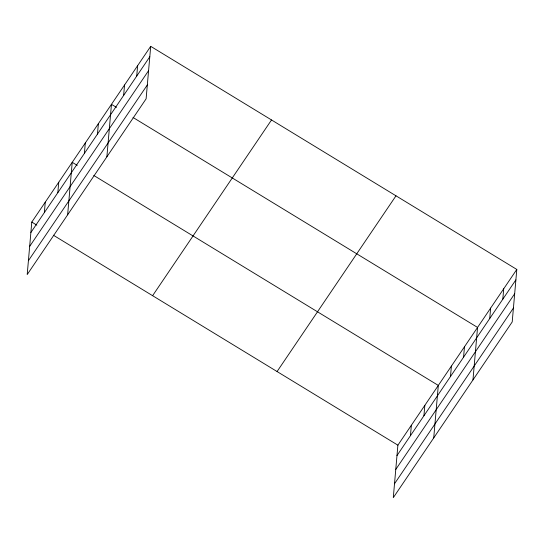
<?xml version="1.0" encoding="UTF-8"?>
<svg xmlns="http://www.w3.org/2000/svg" width="544" height="544" viewBox="0 0 544 544"><rect width="100%" height="100%" fill="white"/><g stroke="black" fill="none" stroke-linecap="round" stroke-linejoin="round"><path stroke-width="0.82" d="M150.708 46.335L31.79 222.068L27.2 274.557L146.112 98.831L150.708 46.335L516.8 269.443L512.21 321.932L393.292 497.665L397.888 445.169L516.8 269.443M44.356 212.582L45.268 202.15M57.834 192.664L58.745 182.233M67.633 214.812L72.223 162.316L77.255 165.383M84.395 153.422L85.306 142.99M97.471 134.089L98.382 123.658M106.876 156.822L111.466 104.326L116.498 107.392M123.631 95.431L124.549 85M136.714 76.099L137.625 65.668M410.448 435.683L411.366 425.252M423.926 415.766L424.837 405.334M433.724 437.913L438.314 385.417L93.799 175.467M450.486 376.523L451.398 366.092M463.563 357.19L464.481 346.759M472.967 379.923L477.557 327.427L133.035 117.477M489.729 318.532L490.64 308.101M502.806 299.2L503.717 288.769M30.879 232.499L149.797 56.766M29.668 246.378L148.58 70.652M28.417 260.678L147.329 84.952M152.606 295.691L271.517 119.959M277.073 371.545L395.991 195.813M396.97 455.6L515.889 279.868M395.76 469.479L514.672 293.753M394.509 483.779L513.42 308.054M31.79 222.068L36.829 225.134M53.366 235.212L397.888 445.169"/></g></svg>
